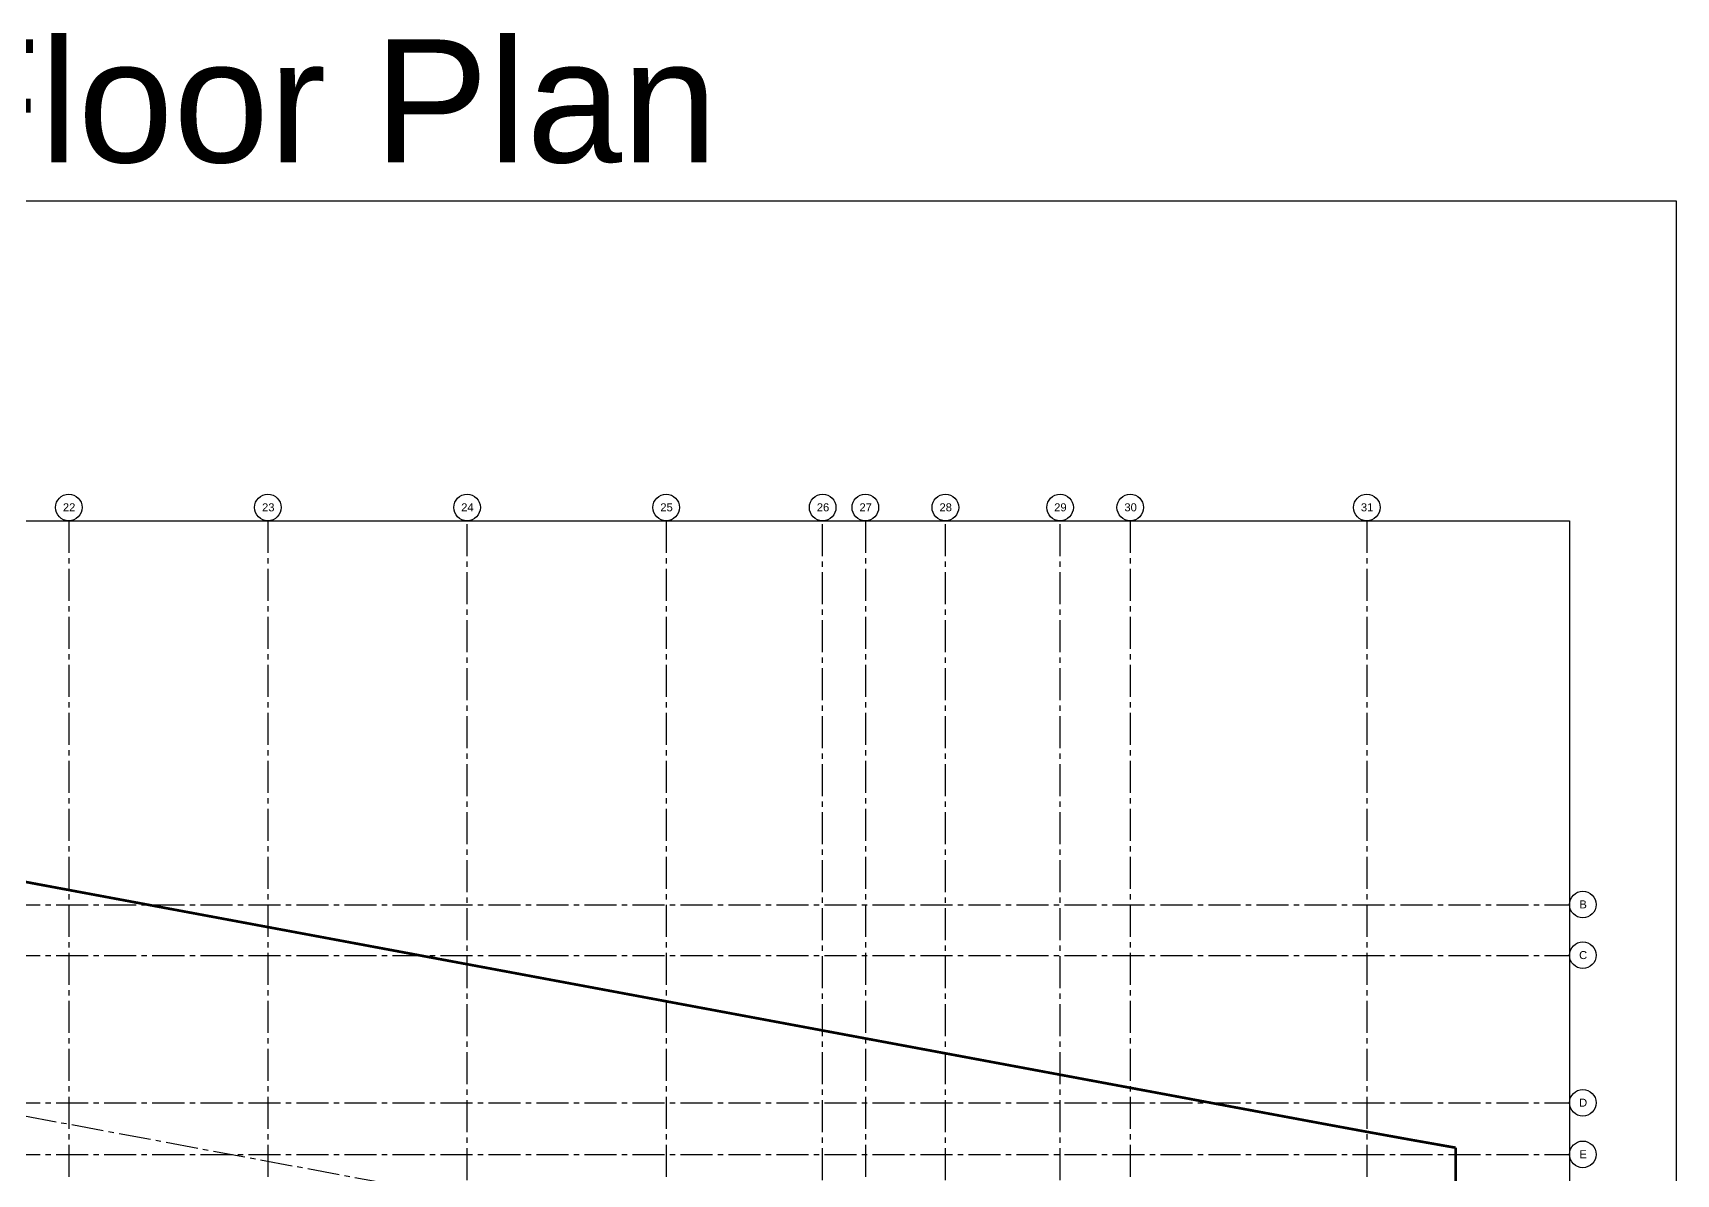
# Model space of a CAD drawing. Header units: inches. Extents: x 18000 to 22048, y 0 to 3165.
# Drawn here: x 20200 to 22048, y 1881 to 3165 of the extents above; entities that cross this region are included whole.
import ezdxf
from ezdxf.enums import TextEntityAlignment as Align

# ---------------------------------------------------------------- set-up
doc = ezdxf.new("R2010")
doc.units = ezdxf.units.IN
doc.header["$LTSCALE"] = 48
doc.header["$MEASUREMENT"] = 0
for name, pattern in [('CENTER2', [1.125, 0.75, -0.125, 0.125, -0.125]), ('HIDDEN', [0.375, 0.25, -0.125]), ('PHANTOM2', [1.25, 0.625, -0.125, 0.125, -0.125, 0.125, -0.125])]:
    doc.linetypes.add(name, pattern=pattern)
for name, color, linetype in [('_0_Objects', 8, 'Continuous'), ('A-Grid(3-32)', 8, 'CENTER2'), ('A-Site-Property', 8, 'PHANTOM2'), ('S-Grid-Iden', 8, 'Continuous')]:
    doc.layers.add(name, color=color, linetype=linetype)
doc.layers.add('A-ANNO-NPLT', color=8, linetype='Continuous', plot=False)
doc.styles.add('Arial_1', font='arial.ttf', dxfattribs={"height": 0.092206})
doc.styles.get("Standard").update_dxf_attribs({"font": 'arial.ttf'})

# ---------------------------------------------------------------- blocks, each defined once
blk = doc.blocks.new('Column Bubble')
blk.add_circle((-0.004, -0.002), 0.156)
blk.add_attdef('XX', text='', height=0.0938).set_placement((0, 0), align=Align.MIDDLE_CENTER)
blk = doc.blocks.new('3RD FLOOR - STRUCTURAL GRID')
at = {"layer": 'A-Grid(3-32)'}
for p, q in [((-1775.5, -13426), (-1775.5, -15409.8)), ((-1551.5, -13426), (-1551.5, -15409.8)), ((-1327.5, -15409.8), (-1327.5, -13426)), ((-1103.5, -13426), (-1103.5, -15409.8)), ((-927.5, -15409.8), (-927.5, -13426)), ((-879.5, -13426), (-879.5, -15409.8)), ((-789.5, -15409.8), (-789.5, -13426)), ((-660.5, -15409.8), (-660.5, -13426)), ((-581.5, -13426), (-581.5, -15409.8)), ((-315.5, -13426), (-315.5, -15409.8)), ((-3895.5, -13709.5), (-87.5, -14419.2)), ((-3895.5, -13857.8), (-87.5, -13857.8)), ((-3895.5, -13914.8), (-87.5, -13914.8)), ((-3895.5, -14080.8), (-87.5, -14080.8)), ((-3895.5, -14138.8), (-87.5, -14138.8))]:
    blk.add_line(p, q, dxfattribs=at)
at = {"layer": 'S-Grid-Iden', "xscale": 96, "yscale": 96, "zscale": 96}
for p, values in [((-1775.1, -13410.8), {'XX': '22'}), ((-1551.1, -13410.8), {'XX': '23'}), ((-1327.1, -13410.8), {'XX': '24'}), ((-1103.1, -13410.8), {'XX': '25'}), ((-927.1, -13410.8), {'XX': '26'}), ((-879.1, -13410.8), {'XX': '27'}), ((-789.1, -13410.8), {'XX': '28'}), ((-660.1, -13410.8), {'XX': '29'}), ((-581.1, -13410.8), {'XX': '30'}), ((-315.1, -13410.8), {'XX': '31'}), ((-72.1, -13857.5), {'XX': 'B'}), ((-72.1, -13914.5), {'XX': 'C'}), ((-72.1, -14080.5), {'XX': 'D'}), ((-72.1, -14138.5), {'XX': 'E'})]:
    blk.add_blockref('Column Bubble', p, dxfattribs=at).add_auto_attribs(values)

msp = doc.modelspace()

# ---------------------------------------------------------------- linework, layer by layer
at = {"layer": 'A-ANNO-NPLT'}
for points in [[(18000, 0), (18000, 2976), (22048, 2976), (22048, 0)], [(18120, 360), (18120, 2616), (21928, 2616), (21928, 360)]]:
    msp.add_lwpolyline(points, close=True, dxfattribs=at)
at = {"layer": 'A-Site-Property', "const_width": 3}
msp.add_lwpolyline([(18860, 809.3, 0.000391), (18716, 809.1, 0.00127), (18248, 807.2), (18248, 1672.1), (18248, 2572), (21651.8, 1937.6, 0.002707), (21800, 1910.8), (21800, 809.3), (18860, 809.3)], format="xyb", dxfattribs=at)

# ---------------------------------------------------------------- block references
at = {"layer": '_0_Objects', "linetype": 'HIDDEN'}
msp.add_blockref('3RD FLOOR - STRUCTURAL GRID', (22015.5, 16042), dxfattribs=at)

# ---------------------------------------------------------------- texts
at = {"layer": 'A-ANNO-NPLT', "insert": (20024.9, 3087.4), "char_height": 138.301, "width": 3995.905, "attachment_point": 5, "style": 'Arial_1'}
msp.add_mtext('Third Level Floor Plan', dxfattribs=at)

doc.saveas('drawing.dxf')
